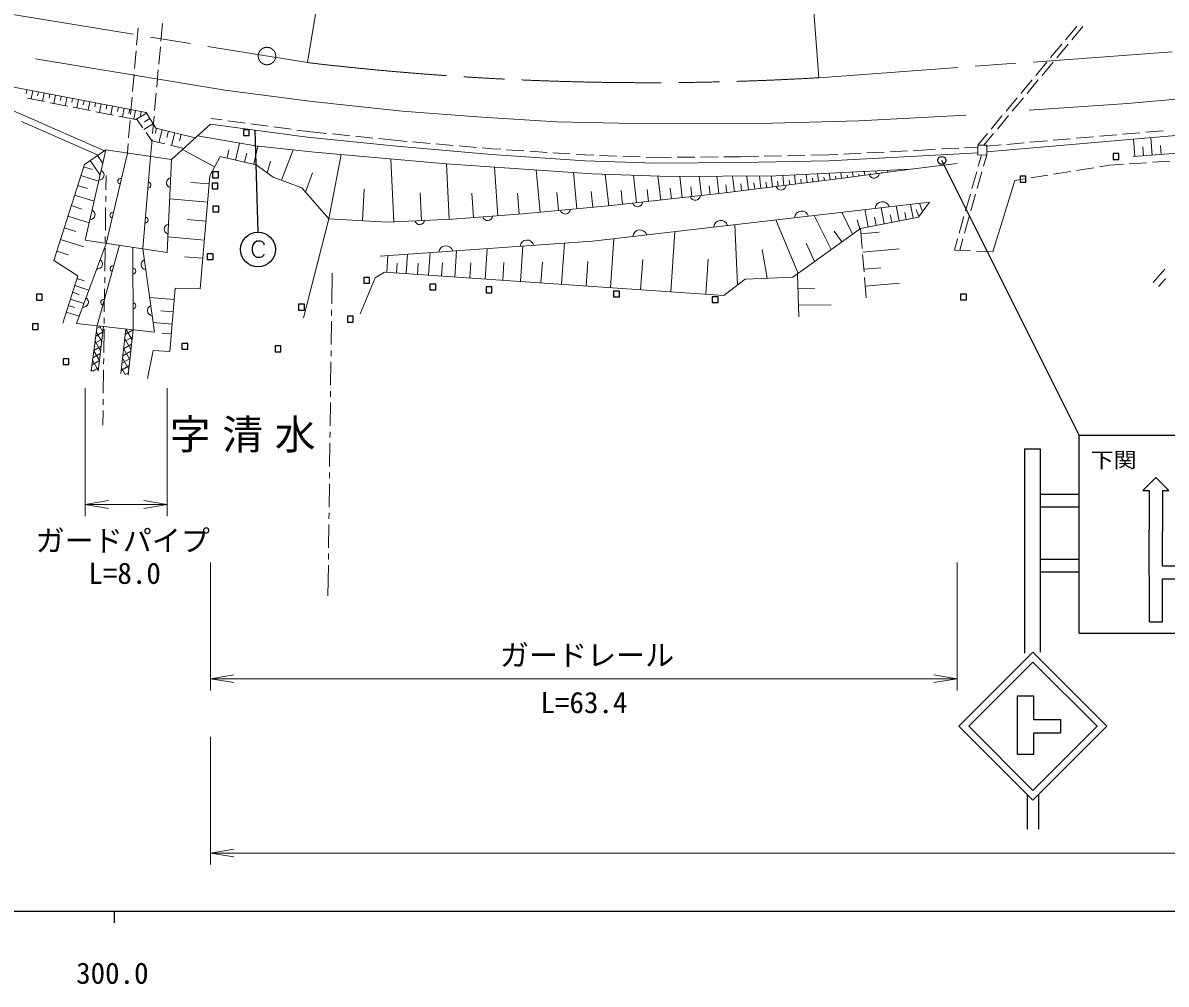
# Model space of a CAD drawing. Units: millimetres, scale not verified. Extents: x 40000 to 680000, y 20000 to 380000.
# Drawn here: x 360144 to 458509, y 198715 to 281458 of the extents above; entities that cross this region are included whole.
import ezdxf
from ezdxf.enums import TextEntityAlignment as Align

# ---------------------------------------------------------------- set-up
doc = ezdxf.new("R2010")
doc.units = ezdxf.units.MM
doc.header["$LTSCALE"] = 1000
doc.linetypes.add('CHAIN', pattern=[18.5, 12, -1.5, 3.5, -1.5])
for name, color, linetype, lineweight in [('M-BMK', 2, 'CHAIN', 13), ('M-BMK-HTXT', 7, 'Continuous', 13), ('M-BMK-ROW', 30, 'Continuous', 25), ('M-STR-HTXT', 7, 'Continuous', 13), ('M-STR-STRC', 7, 'Continuous', 25), ('M-TTL-BAND', 7, 'Continuous', 25), ('M-WORK', 1, 'Continuous', 13)]:
    doc.layers.add(name, color=color, linetype=linetype, lineweight=lineweight)
doc.styles.add('ＭＳ ゴシック', font='')
doc.styles.get('ＭＳ ゴシック').set_extended_font_data('MS Gothic')

# ---------------------------------------------------------------- blocks, each defined once
blk = doc.blocks.new('open_arrow')
at = {"color": 0, "linetype": 'Continuous', "lineweight": -2}
blk.add_lwpolyline([(7.5, 1.25), (0, 0), (7.5, -1.25)], dxfattribs=at)

msp = doc.modelspace()

# ---------------------------------------------------------------- hatches: boundary and pattern name
at = {"layer": 'M-WORK'}
h = msp.add_hatch(dxfattribs=at)
h.set_pattern_fill('USER', color=256, style=0, pattern_type=2)
h.set_pattern_definition([(120, (366670, 253499), (-433.01, -250), []), (210, (366670, 253499), (250, -433.01), [])])
h.paths.add_polyline_path([(366013, 251482), (366528, 255395), (367092, 255332), (366623, 251467)])
h = msp.add_hatch(dxfattribs=at)
h.set_pattern_fill('USER', color=256, style=0, pattern_type=2)
h.set_pattern_definition([(120, (368890, 252295), (-433.01, -250), []), (210, (368890, 252295), (250, -433.01), [])])
h.paths.add_polyline_path([(368562, 251263), (369002, 255118), (369625, 255048), (369218, 251123)])

# ---------------------------------------------------------------- linework, layer by layer
at = {"layer": 'M-BMK'}
for p, q in [((321277, 288335), (384639, 278035)), ((428619, 276735), (491708, 281349))]:
    msp.add_line(p, q, dxfattribs=at)
msp.add_circle((381149, 278603), 750, dxfattribs=at)
msp.add_arc((413987, 526307), 250000, 263.25851, 273.35549, dxfattribs=at)
at = {"layer": 'M-BMK-HTXT'}
for p, q in [((367303, 268324), (367287, 267078)), ((367280, 266578), (367274, 266078)), ((367268, 265578), (367242, 263578)), ((367236, 263078), (367229, 262578)), ((367223, 262078), (367197, 260078)), ((386750, 259911), (386717, 257268)), ((367191, 259578), (367184, 259078)), ((367178, 258578), (367152, 256579)), ((386710, 256768), (386704, 256268)), ((367146, 256079), (367139, 255579)), ((386697, 255768), (386672, 253768)), ((367133, 255079), (367107, 253079)), ((386665, 253268), (386659, 252768)), ((367101, 252579), (367095, 252079)), ((386653, 252268), (386627, 250269)), ((367088, 251579), (367062, 249579)), ((367056, 249079), (367050, 248579)), ((386620, 249769), (386614, 249269)), ((367043, 248079), (367027, 246833)), ((386608, 248769), (386582, 246769)), ((386576, 246269), (386569, 245769)), ((386563, 245269), (386537, 243269)), ((386531, 242769), (386524, 242269)), ((386518, 241769), (386492, 239769)), ((386486, 239270), (386479, 238770)), ((386473, 238270), (386447, 236270)), ((386441, 235770), (386435, 235270)), ((386428, 234770), (386394, 232127))]:
    msp.add_line(p, q, dxfattribs=at)
at = {"layer": 'M-BMK-ROW'}
for p, q in [((379625, 272249), (379125, 272249)), ((379125, 272249), (379125, 271749)), ((379125, 271749), (379625, 271749)), ((379625, 271749), (379625, 272249)), ((454452, 270210), (453952, 270210)), ((453952, 270210), (453952, 269710)), ((453952, 269710), (454452, 269710)), ((454452, 269710), (454452, 270210)), ((376964, 268625), (376464, 268625)), ((376464, 268625), (376464, 268125)), ((376964, 268125), (376964, 268625)), ((376926, 267667), (376426, 267667)), ((376426, 267667), (376426, 267167)), ((376464, 268125), (376964, 268125)), ((376926, 267167), (376926, 267667)), ((446437, 268259), (445937, 268259)), ((445937, 268259), (445937, 267759)), ((445937, 267759), (446437, 267759)), ((446437, 267759), (446437, 268259)), ((376426, 267167), (376926, 267167)), ((377003, 265688), (376503, 265688)), ((376503, 265688), (376503, 265188)), ((377003, 265188), (377003, 265688)), ((376503, 265188), (377003, 265188)), ((376505, 261577), (376005, 261577)), ((376005, 261577), (376005, 261077)), ((376005, 261077), (376505, 261077)), ((376505, 261077), (376505, 261577)), ((389981, 259551), (389481, 259551)), ((389481, 259551), (389481, 259051)), ((389481, 259051), (389981, 259051)), ((389981, 259051), (389981, 259551)), ((395668, 258977), (395168, 258977)), ((395168, 258977), (395168, 258477)), ((395668, 258477), (395668, 258977)), ((400494, 258728), (399994, 258728)), ((399994, 258728), (399994, 258228)), ((400494, 258228), (400494, 258728)), ((361807, 258100), (361307, 258100)), ((361307, 258100), (361307, 257600)), ((361807, 257600), (361807, 258100)), ((395168, 258477), (395668, 258477)), ((399994, 258228), (400494, 258228)), ((411472, 258374), (410972, 258374)), ((410972, 258374), (410972, 257874)), ((410972, 257874), (411472, 257874)), ((411472, 257874), (411472, 258374)), ((419962, 257889), (419462, 257889)), ((419462, 257889), (419462, 257389)), ((419962, 257389), (419962, 257889)), ((441328, 258109), (440828, 258109)), ((440828, 258109), (440828, 257609)), ((441328, 257609), (441328, 258109)), ((361307, 257600), (361807, 257600)), ((384370, 257234), (383870, 257234)), ((383870, 257234), (383870, 256734)), ((383870, 256734), (384370, 256734)), ((384370, 256734), (384370, 257234)), ((419462, 257389), (419962, 257389)), ((440828, 257609), (441328, 257609)), ((388564, 256200), (388064, 256200)), ((388064, 256200), (388064, 255700)), ((388564, 255700), (388564, 256200)), ((361462, 255553), (360962, 255553)), ((360962, 255553), (360962, 255053)), ((360962, 255053), (361462, 255053)), ((361462, 255053), (361462, 255553)), ((388064, 255700), (388564, 255700)), ((374331, 253868), (373831, 253868)), ((373831, 253868), (373831, 253368)), ((374331, 253368), (374331, 253868)), ((373831, 253368), (374331, 253368)), ((382340, 253653), (381840, 253653)), ((381840, 253653), (381840, 253153)), ((381840, 253153), (382340, 253153)), ((382340, 253153), (382340, 253653)), ((364105, 252546), (363605, 252546)), ((363605, 252546), (363605, 252046)), ((363605, 252046), (364105, 252046)), ((364105, 252046), (364105, 252546))]:
    msp.add_line(p, q, dxfattribs=at)
at = {"layer": 'M-STR-HTXT'}
for p, q in [((384639, 278035), (389449, 307626)), ((428619, 276735), (426435, 306606)), ((365504, 250000), (365504, 239000)), ((372556, 250000), (372556, 239000)), ((365504, 240000), (372556, 240000)), ((376282, 235000), (376282, 224000)), ((440524, 235000), (440524, 224000)), ((376282, 225000), (440524, 225000)), ((376282, 220000), (376282, 209000)), ((376282, 210000), (567415, 210000))]:
    msp.add_line(p, q, dxfattribs=at)
at = {"layer": 'M-STR-STRC'}
for p, q in [((380105, 272218), (380349, 263453)), ((451018, 245960), (439208, 269618)), ((380133, 262585), (380288, 262691)), ((380288, 262691), (380567, 262693)), ((380567, 262693), (380729, 262642)), ((380729, 262642), (380839, 262531)), ((379912, 262144), (379964, 262363)), ((379912, 261814), (379912, 262144)), ((379960, 261602), (379912, 261814)), ((379964, 262363), (380018, 262430)), ((380018, 262430), (380133, 262585)), ((380839, 262531), (380897, 262363)), ((380072, 261434), (379960, 261602)), ((380178, 261326), (380072, 261434)), ((380295, 261270), (380178, 261326)), ((380569, 261270), (380295, 261270)), ((380731, 261321), (380569, 261270)), ((380841, 261436), (380731, 261321)), ((380891, 261537), (380841, 261436)), ((451018, 228929), (451018, 245960)), ((451018, 245960), (469210, 245960)), ((446314, 244805), (447658, 244805)), ((446314, 244805), (446314, 227216)), ((447658, 244805), (447658, 227296)), ((457623, 242316), (456503, 241196)), ((458743, 241196), (457623, 242316)), ((456503, 241196), (457063, 241196)), ((457063, 241196), (457062, 237880)), ((458183, 241196), (458183, 237681)), ((458183, 241196), (458743, 241196)), ((447658, 240885), (451018, 240885)), ((451018, 239765), (447658, 239765)), ((457072, 229897), (457062, 237880)), ((458183, 234734), (458183, 237681)), ((447658, 235285), (451018, 235285)), ((451018, 234165), (447658, 234165)), ((458183, 234734), (464504, 234734)), ((458183, 229898), (458183, 233614)), ((458183, 233614), (464504, 233614)), ((457072, 229897), (458183, 229898)), ((451018, 228929), (469210, 228929)), ((445686, 223499), (445686, 218513)), ((447124, 223499), (445686, 223499)), ((447124, 221486), (447124, 223499)), ((447124, 221486), (449425, 221486)), ((449425, 221486), (449425, 220335)), ((447124, 218513), (447124, 220335)), ((447124, 220335), (449425, 220335)), ((445686, 218513), (447124, 218513)), ((446545, 215048), (446545, 212048)), ((447545, 212048), (447545, 215048))]:
    msp.add_line(p, q, dxfattribs=at)
for points in [[(447045, 214548), (453409, 220912), (447045, 227276), (440681, 220912)], [(447045, 215396), (452561, 220912), (447045, 226427), (441530, 220912)]]:
    msp.add_lwpolyline(points, close=True, dxfattribs=at)
for centre, radius in [((439208, 269618), 350), ((380375, 261954), 1500)]:
    msp.add_circle(centre, radius, dxfattribs=at)
at = {"layer": 'M-TTL-BAND'}
for p, q in [((40000, 205000), (579000, 205000)), ((368000, 205000), (368000, 204000))]:
    msp.add_line(p, q, dxfattribs=at)
at = {"layer": 'M-WORK'}
for p, q in [((372023, 279895), (372158, 281389)), ((370051, 281030), (369924, 279535)), ((450816, 281151), (449855, 279999)), ((451355, 281150), (450394, 279998)), ((371842, 277903), (371978, 279397)), ((449535, 279615), (448574, 278463)), ((450074, 279614), (449113, 278462)), ((361224, 278373), (377526, 275673)), ((369882, 279037), (369755, 277542)), ((371662, 275912), (371797, 277405)), ((448254, 278079), (447293, 276927)), ((448793, 278078), (447832, 276926)), ((353132, 277100), (370755, 273749)), ((369712, 277044), (369585, 275549)), ((446973, 276543), (446012, 275391)), ((447512, 276542), (446552, 275390)), ((360500, 275699), (360434, 275356)), ((360991, 275606), (360859, 274912)), ((361482, 275512), (361416, 275165)), ((377526, 275673), (385024, 274696)), ((455219, 274519), (471018, 275898)), ((360253, 273484), (355669, 275405)), ((362015, 274684), (360544, 274974)), ((361973, 275419), (361840, 274718)), ((362464, 275326), (362398, 274975)), ((363978, 274297), (362506, 274587)), ((362956, 275232), (362821, 274525)), ((363447, 275139), (363380, 274785)), ((363938, 275045), (363802, 274331)), ((364429, 274952), (364361, 274595)), ((364920, 274859), (364783, 274138)), ((365412, 274765), (365343, 274405)), ((365903, 274672), (365764, 273944)), ((366394, 274578), (366325, 274214)), ((366885, 274485), (366746, 273750)), ((369543, 275051), (369416, 273557)), ((371481, 273920), (371617, 275414)), ((385024, 274696), (392779, 273863)), ((445692, 275007), (444732, 273855)), ((446231, 275006), (445271, 273854)), ((446726, 273944), (455219, 274519)), ((367165, 270440), (360253, 273484)), ((365940, 273909), (364468, 274200)), ((367902, 273522), (366430, 273813)), ((367376, 274392), (367307, 274024)), ((367868, 274298), (367727, 273557)), ((368359, 274205), (368288, 273834)), ((368850, 274111), (368708, 273363)), ((369341, 274018), (369270, 273644)), ((369832, 273925), (369689, 273170)), ((370786, 273697), (369859, 273136)), ((370324, 273831), (370252, 273454)), ((370755, 273749), (371576, 272393)), ((392779, 273863), (399645, 273346)), ((432076, 273030), (441297, 273518)), ((444411, 273471), (443451, 272319)), ((444951, 273470), (443990, 272318)), ((366626, 270076), (360036, 272979)), ((369981, 273112), (368393, 273425)), ((369374, 273058), (369247, 271564)), ((370469, 272417), (369981, 273112)), ((371347, 272770), (370557, 272292)), ((371067, 273233), (370603, 272953)), ((371301, 271928), (371436, 273422)), ((372943, 269706), (376282, 272737)), ((376282, 272737), (384605, 271607)), ((376349, 273232), (377286, 273105)), ((377781, 273038), (379268, 272836)), ((379763, 272769), (381249, 272567)), ((381745, 272500), (383231, 272298)), ((399645, 273346), (406051, 272944)), ((406051, 272944), (412715, 272800)), ((412715, 272800), (424636, 272829)), ((424636, 272829), (432076, 273030)), ((371245, 271313), (370757, 272008)), ((371633, 272379), (371523, 271930)), ((371576, 272393), (374969, 271564)), ((372119, 272260), (371851, 271165)), ((372666, 272126), (372532, 271579)), ((373214, 271993), (372946, 270899)), ((373761, 271859), (373627, 271312)), ((375170, 271727), (380162, 270871)), ((383727, 272231), (384663, 272104)), ((384605, 271607), (392321, 270833)), ((384663, 272104), (386277, 271942)), ((386774, 271892), (388267, 271742)), ((388764, 271692), (390257, 271542)), ((390754, 271493), (392368, 271331)), ((443131, 271935), (442298, 270937)), ((443670, 271934), (442837, 270936)), ((443075, 270347), (464046, 272184)), ((450779, 271524), (452273, 271655)), ((452771, 271698), (454266, 271829)), ((454764, 271873), (456258, 272004)), ((456756, 272047), (458250, 272178)), ((457310, 270077), (457202, 271585)), ((365435, 269271), (367282, 270519)), ((365504, 262749), (367282, 270519)), ((367282, 270519), (372943, 269706)), ((369205, 271066), (369136, 270253)), ((371123, 269967), (371256, 271430)), ((372369, 271039), (371245, 271313)), ((373980, 270647), (372855, 270921)), ((376645, 269062), (373869, 270547)), ((377709, 269809), (377876, 270542)), ((378442, 269641), (378777, 271108)), ((380007, 269284), (380364, 270849)), ((380162, 270871), (385236, 270315)), ((382403, 267905), (383395, 270517)), ((392321, 270833), (400460, 270129)), ((392368, 271331), (393195, 271259)), ((393693, 271216), (395187, 271087)), ((395686, 271044), (397180, 270915)), ((397678, 270872), (399173, 270742)), ((399671, 270699), (400498, 270628)), ((400498, 270628), (401260, 270577)), ((401759, 270543), (403255, 270442)), ((436753, 270470), (437538, 270511)), ((437538, 270511), (438671, 270573)), ((439170, 270601), (440668, 270683)), ((441167, 270710), (442300, 270772)), ((442298, 270937), (443070, 270944)), ((442306, 270081), (442298, 270937)), ((443031, 270845), (444304, 270957)), ((443070, 270944), (443077, 270088)), ((444802, 271001), (446296, 271131)), ((446794, 271175), (448288, 271306)), ((448787, 271350), (450281, 271480)), ((466520, 270734), (455662, 269959)), ((455802, 269969), (455696, 271453)), ((456556, 270023), (456502, 270777)), ((458076, 270131), (458021, 270898)), ((365934, 269608), (366785, 268348)), ((366564, 270033), (366989, 269404)), ((367193, 270459), (367250, 270376)), ((367319, 262480), (369136, 270253)), ((371123, 269967), (370465, 262012)), ((372943, 269706), (372556, 261702)), ((376235, 268297), (377116, 269944)), ((377116, 269944), (380219, 269235)), ((379225, 269462), (379403, 270245)), ((381174, 268544), (381449, 269547)), ((385236, 270315), (396573, 269320)), ((386481, 264601), (387543, 270113)), ((392062, 264344), (391815, 269737)), ((400460, 270129), (408481, 269590)), ((403754, 270409), (405251, 270308)), ((405750, 270275), (407246, 270174)), ((407745, 270140), (408507, 270089)), ((408481, 269590), (414509, 269379)), ((408507, 270089), (409263, 270063)), ((409762, 270045), (411262, 269993)), ((411761, 269975), (413260, 269923)), ((413760, 269905), (414516, 269879)), ((414516, 269879), (415953, 269888)), ((416453, 269891), (417953, 269901)), ((418453, 269904), (419953, 269913)), ((420453, 269916), (421890, 269926)), ((421890, 269926), (423434, 269959)), ((421897, 269426), (429496, 269590)), ((423934, 269970), (425434, 270002)), ((425934, 270013), (427433, 270045)), ((427933, 270056), (429478, 270090)), ((429478, 270090), (430262, 270131)), ((429496, 269590), (437565, 270012)), ((430762, 270157), (432260, 270235)), ((432759, 270261), (434257, 270340)), ((434756, 270366), (436254, 270444)), ((437565, 270012), (442304, 270271)), ((443077, 270088), (442306, 270081)), ((442622, 270083), (442347, 269118)), ((443077, 270088), (442803, 269122)), ((457332, 269454), (458829, 269557)), ((362806, 260996), (365435, 269271)), ((365374, 269077), (366141, 268833)), ((380219, 269235), (381674, 268182)), ((384457, 266890), (385075, 268560)), ((396573, 269320), (409136, 268477)), ((396818, 264561), (396601, 269318)), ((401008, 264853), (400709, 269042)), ((404664, 265148), (404322, 268800)), ((407807, 265442), (407513, 268586)), ((414509, 269379), (421897, 269426)), ((424916, 268285), (436540, 268860)), ((430589, 268100), (430530, 268563)), ((431581, 268227), (431531, 268612)), ((432573, 268353), (432533, 268662)), ((433565, 268480), (433535, 268711)), ((434061, 268543), (434051, 268620)), ((434556, 268607), (434537, 268761)), ((442210, 268637), (441800, 267194)), ((442666, 268641), (442255, 267198)), ((448832, 268432), (450313, 268669)), ((450807, 268748), (452288, 268985)), ((452782, 269064), (453645, 269202)), ((453645, 269202), (454838, 269283)), ((455337, 269318), (456833, 269420)), ((365130, 268309), (366665, 267821)), ((376175, 267593), (374607, 267727)), ((375407, 258573), (376235, 268297)), ((381674, 268182), (384144, 267244)), ((409136, 268477), (415781, 268247)), ((410551, 265700), (410245, 268439)), ((412938, 265967), (412671, 268355)), ((415020, 266200), (414787, 268281)), ((415781, 268247), (424916, 268285)), ((416865, 266406), (416659, 268251)), ((418530, 266592), (418344, 268258)), ((420034, 266760), (419866, 268264)), ((421381, 266924), (421209, 268270)), ((421980, 267001), (421904, 267600)), ((422579, 267077), (422426, 268275)), ((423112, 267145), (423044, 267678)), ((423645, 267213), (423509, 268280)), ((424141, 267277), (424081, 267749)), ((424637, 267340), (424517, 268284)), ((425133, 267403), (425079, 267828)), ((425629, 267467), (425521, 268315)), ((426125, 267530), (426076, 267916)), ((426621, 267593), (426522, 268365)), ((427117, 267657), (427073, 268004)), ((427613, 267720), (427524, 268414)), ((428109, 267783), (428069, 268092)), ((428605, 267847), (428526, 268464)), ((429101, 267910), (429066, 268180)), ((429597, 267973), (429528, 268513)), ((430093, 268037), (430063, 268268)), ((431085, 268163), (431060, 268356)), ((432077, 268290), (432057, 268444)), ((433069, 268417), (433054, 268532)), ((443586, 261752), (445501, 267899)), ((445501, 267899), (446364, 268037)), ((446857, 268116), (448338, 268353)), ((364598, 266636), (366272, 266104)), ((364864, 267472), (365701, 267206)), ((384144, 267244), (386481, 264601)), ((389366, 264436), (389520, 267131)), ((394440, 264453), (394331, 266831)), ((398913, 264703), (398764, 266798)), ((402837, 264983), (402707, 266813)), ((406236, 265295), (406088, 266867)), ((409179, 265571), (409051, 266943)), ((411744, 265834), (411611, 267028)), ((413979, 266083), (413863, 267124)), ((415942, 266303), (415839, 267225)), ((417698, 266499), (417604, 267332)), ((419282, 266676), (419198, 267428)), ((420708, 266838), (420622, 267511)), ((441663, 266713), (441253, 265271)), ((442119, 266717), (441708, 265275)), ((364308, 265723), (365220, 265433)), ((376042, 266025), (372778, 266303)), ((435541, 264422), (435291, 265706)), ((436734, 264655), (436501, 265847)), ((437198, 264746), (438146, 266038)), ((437555, 265232), (437277, 265937)), ((364018, 264811), (365843, 264231)), ((386481, 264601), (384279, 256074)), ((429693, 261957), (428222, 264884)), ((431526, 263282), (430602, 265161)), ((432200, 263769), (437198, 264746)), ((432874, 263901), (432583, 265391)), ((433566, 264036), (433430, 264728)), ((434257, 264171), (433987, 265555)), ((434899, 264297), (434774, 264939)), ((436138, 264539), (436021, 265135)), ((437237, 264798), (437002, 265382)), ((441116, 264790), (440706, 263347)), ((441572, 264794), (441161, 263351)), ((363700, 263809), (364701, 263491)), ((375903, 264393), (374271, 264532)), ((421618, 258888), (421402, 264091)), ((426836, 259892), (424941, 264502)), ((426397, 259575), (432200, 263769)), ((432141, 263726), (431927, 264514)), ((432200, 263769), (432348, 262027)), ((363382, 262808), (365384, 262172)), ((372556, 261702), (365504, 262749)), ((375764, 262762), (372620, 263029)), ((410705, 258667), (410996, 262880)), ((415886, 258310), (416243, 263490)), ((430609, 262619), (429947, 263536)), ((432239, 263310), (433826, 263445)), ((440569, 262866), (440294, 261900)), ((441024, 262870), (440750, 261904)), ((363063, 261807), (364065, 261489)), ((367319, 262480), (364757, 255593)), ((366528, 255395), (368469, 262309)), ((369596, 262141), (369625, 255048)), ((371464, 254843), (370465, 262012)), ((395051, 259745), (395184, 261678)), ((397298, 259590), (397453, 261838)), ((399913, 259410), (400093, 262025)), ((402954, 259201), (403164, 262242)), ((406492, 258957), (406736, 262495)), ((424191, 259483), (423766, 261951)), ((428264, 260925), (427550, 262507)), ((432374, 261723), (435548, 261993)), ((440294, 261900), (441690, 261838)), ((442190, 261815), (443586, 261752)), ((364870, 259683), (362806, 260996)), ((375630, 261190), (374058, 261323)), ((391457, 259993), (391556, 261421)), ((392288, 259936), (392345, 260766)), ((393118, 259878), (393233, 261540)), ((394085, 259812), (394151, 260778)), ((396174, 259668), (396252, 260792)), ((398606, 259500), (398696, 260808)), ((401434, 259306), (401538, 260826)), ((404723, 259079), (404845, 260848)), ((408599, 258812), (408744, 260919)), ((413296, 258488), (413474, 261079)), ((418901, 258102), (419109, 261117)), ((432390, 261529), (432517, 260034)), ((363572, 255618), (364870, 259683)), ((390462, 259518), (391266, 260006)), ((391266, 260006), (420451, 257995)), ((426790, 259859), (426905, 256147)), ((432498, 260257), (433965, 260382)), ((458399, 260271), (457379, 259119)), ((364603, 258846), (365822, 258457)), ((364798, 259456), (365407, 259262)), ((389169, 256415), (390462, 259518)), ((420451, 257995), (422290, 259403)), ((422290, 259403), (426397, 259575)), ((432560, 259536), (432708, 257794)), ((432623, 258791), (435555, 259040)), ((457853, 258774), (458451, 259433)), ((364417, 258264), (364999, 258078)), ((373175, 257635), (371049, 257821)), ((372783, 253173), (373262, 258631)), ((373262, 258631), (375407, 258573)), ((426860, 258554), (428267, 258580)), ((364054, 257126), (364610, 256949)), ((364231, 257682), (365396, 257310)), ((426887, 257147), (429700, 257200)), ((363876, 256570), (364988, 256215)), ((373082, 256572), (372019, 256665)), ((364757, 255593), (371464, 254843)), ((366528, 255395), (366013, 251482)), ((366623, 251467), (367092, 255332)), ((369002, 255118), (368562, 251263)), ((369625, 255048), (369218, 251123)), ((372988, 255509), (371352, 255653)), ((372917, 254691), (372098, 254762)), ((370868, 250837), (371347, 253269)), ((371347, 253269), (372783, 253173))]:
    msp.add_line(p, q, dxfattribs=at)
for points in [[(386481, 264601), (391460, 264316), (397119, 264575), (403152, 265006), (410505, 265695), (420531, 266816), (430240, 268022), (436540, 268860), (440524, 269343)], [(438146, 266038), (409159, 262666), (390890, 261374)]]:
    msp.add_lwpolyline(points, dxfattribs=at)
for centre, radius, start, end in [((366703, 268359), 433, 268.16156, 66.0514), ((368569, 267827), 250, 76.84842, 256.84842), ((370918, 267485), 250, 265.2701, 85.2701), ((372929, 267697), 433, 98.28712, 256.17696), ((433379, 268523), 433, 198.62976, 356.5196), ((417993, 266616), 433, 197.43131, 355.32115), ((425375, 267501), 433, 198.13837, 356.02821), ((413024, 266060), 433, 197.43131, 355.32115), ((434095, 265456), 610, 17.02429, 176.24657), ((365922, 264947), 433, 268.16156, 66.0514), ((367886, 264905), 250, 76.84842, 256.84842), ((370670, 264495), 250, 265.2701, 85.2701), ((400130, 264873), 433, 195.1407, 353.03054), ((406821, 265433), 433, 196.41091, 354.30074), ((427142, 264648), 610, 17.02429, 176.24657), ((372736, 263702), 433, 98.28712, 256.17696), ((394286, 264529), 433, 193.67084, 351.56067), ((413236, 263030), 610, 17.02429, 176.24657), ((420189, 263839), 610, 17.02429, 176.24657), ((403524, 262157), 610, 14.43606, 173.65834), ((396541, 261663), 610, 14.43606, 173.65834), ((366570, 260705), 433, 260.64262, 58.53246), ((370738, 260651), 433, 108.9932, 266.88304), ((367904, 260296), 250, 74.31507, 254.31507), ((369604, 260095), 250, 270.23852, 90.23852), ((365350, 257425), 433, 260.64262, 58.53246), ((367093, 257408), 250, 74.31507, 254.31507), ((369617, 257095), 250, 270.23852, 90.23852), ((371291, 256689), 433, 108.9932, 266.88304)]:
    msp.add_arc(centre, radius, start, end, dxfattribs=at)

# ---------------------------------------------------------------- block references
at = {"layer": 'M-STR-HTXT', "xscale": 267, "yscale": 267}
for p in [(365504, 240000), (376282, 225000), (376282, 210000)]:
    msp.add_blockref('open_arrow', p, dxfattribs=at)
at = {"layer": 'M-STR-HTXT', "xscale": 267, "yscale": 267, "rotation": 180}
for p in [(372556, 240000), (440524, 225000)]:
    msp.add_blockref('open_arrow', p, dxfattribs=at)

# ---------------------------------------------------------------- texts
at = {"layer": 'M-BMK-HTXT', "insert": (379565, 245890), "char_height": 2566, "attachment_point": 5, "style": 'ＭＳ ゴシック'}
msp.add_mtext('\\T1.29;字清水', dxfattribs=at)
at = {"layer": 'M-STR-HTXT', "style": 'ＭＳ ゴシック'}
for s, p in [('ガードパイプ', (368741, 236893)), ('ガードレール', (408683, 227033))]:
    msp.add_text(s, height=1833, dxfattribs=at).set_placement(p, align=Align.MIDDLE_CENTER)
for s, p in [('L=8.0', (368900, 232618)), ('L=63.4', (408420, 221492))]:
    msp.add_text(s, height=1833, dxfattribs=at).set_placement(p, align=Align.BOTTOM_CENTER)
at = {"layer": 'M-STR-STRC', "style": 'ＭＳ ゴシック', "width": 1.1}
msp.add_text('下関', height=1320, dxfattribs=at).set_placement((453996, 242787), align=Align.BOTTOM_CENTER)
at = {"layer": 'M-TTL-BAND', "style": 'ＭＳ ゴシック'}
msp.add_text('300.0', height=1833, dxfattribs=at).set_placement((367844, 198195), align=Align.BOTTOM_CENTER)

doc.saveas('drawing.dxf')
